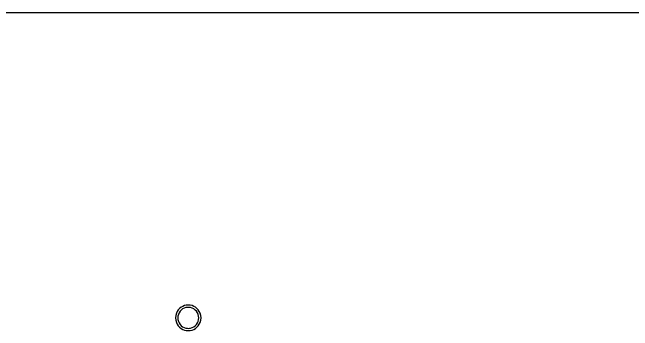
# Model space of a CAD drawing. Header units: millimetres. Extents: x 473 to 3963, y -1329 to 3488.
# Drawn here: x 2260.2 to 2369.3, y 3291.9 to 3347.9 of the extents above; entities that cross this region are included whole.
import ezdxf

# ---------------------------------------------------------------- set-up
doc = ezdxf.new("R2010")
doc.units = ezdxf.units.MM
doc.header["$LTSCALE"] = 392.37
doc.layers.get('0').update_dxf_attribs({"linetype": 'CONTINUOUS'})

msp = doc.modelspace()

# ---------------------------------------------------------------- linework, layer by layer
at = {"linetype": 'Continuous'}
msp.add_line((1927.99, 3347.93), (2494.31, 3347.93), dxfattribs=at)
for radius, start, end in [(2.25, 90, 158.2759), (2.25, 21.7241, 90), (1.85, 102.8571, 180), (1.85, 77.1429, 102.8571), (1.85, 0, 77.1429), (2.25, 158.2759, 201.7241), (1.85, 180, 257.1429), (1.85, 282.8571, 360), (2.25, 338.2759, 21.7241), (2.25, 201.7241, 270), (2.25, 270, 338.2759), (1.85, 257.1429, 282.8571)]:
    msp.add_arc((2291.15, 3294.13), radius, start, end, dxfattribs=at)

doc.saveas('drawing.dxf')
